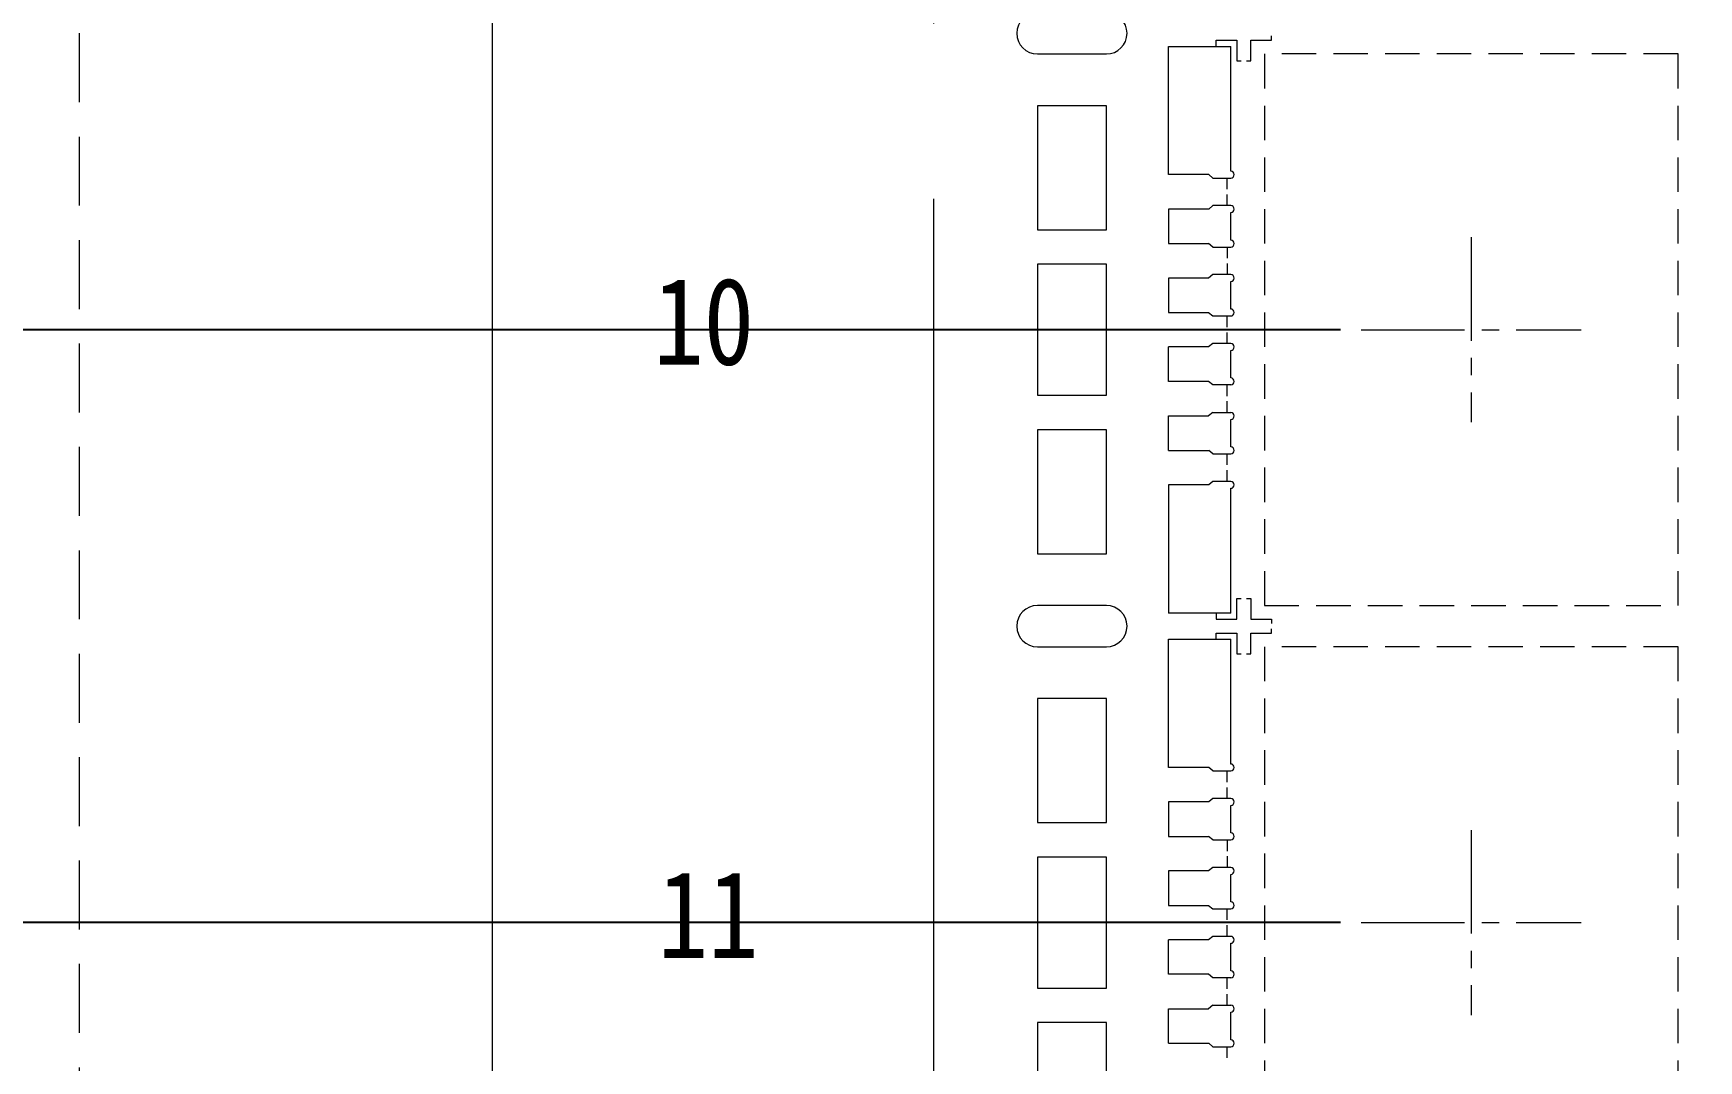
# Model space of a CAD drawing. Extents: x 1532 to 1650, y 120 to 288.
# Drawn here: x 1553.83 to 1565.91, y 220.09 to 227.55 of the extents above; entities that cross this region are included whole.
import ezdxf

# ---------------------------------------------------------------- set-up
doc = ezdxf.new("R2010")
doc.units = 0
doc.header["$MEASUREMENT"] = 0
for name, pattern in [('CENTER', [2, 1.25, -0.25, 0.25, -0.25]), ('CENTER2', [1.125, 0.75, -0.125, 0.125, -0.125]), ('DASHED', [0.75, 0.5, -0.25]), ('HIDDEN', [0.375, 0.25, -0.125]), ('PHANTOM2', [31.75, 15.875, -3.175, 3.175, -3.175, 3.175, -3.175])]:
    doc.linetypes.add(name, pattern=pattern)
for name, color, linetype in [('1D', 4, 'Continuous'), ('LFBOTTOM', 4, 'Continuous'), ('LFTOP', 7, 'Continuous'), ('中心线', 1, 'CENTER2'), ('标注', 4, 'Continuous')]:
    doc.layers.add(name, color=color, linetype=linetype)
doc.layers.add('PKG', color=2, linetype='CENTER', lineweight=35)
doc.styles.add('SIMPLEX', font='SIMPLEX')
doc.styles.add('宋体', font='')
doc.styles.get('宋体').set_extended_font_data('SimSun')
doc.dimstyles.new('2-0', dxfattribs={"dimtxt": 0.08, "dimasz": 0.12, "dimexe": 0.05, "dimexo": 0.025, "dimgap": 0.025, "dimtad": 0, "dimdec": 3, "dimzin": 1, "dimdsep": 46, "dimtxsty": 'SIMPLEX', "dimcen": 0.05, "dimadec": 0, "dimazin": 0, "dimtfac": 1, "dimtdec": 3, "dimtmove": 0, "dimatfit": 3, "dimfxl": 1, "dimarcsym": 0})

# ---------------------------------------------------------------- blocks, each defined once
blk = doc.blocks.new('*D17')
at = {"layer": 'Defpoints', "color": 0, "transparency": 16777216}
for p in [(1074.872, -518.035), (1032.654, -530.935), (1049.323, -530.935)]:
    blk.add_point(p, dxfattribs=at)
at = {"layer": '标注', "color": 0, "lineweight": -2, "transparency": 16777216}
for p, q in [((1033.654, -530.935), (1032.654, -530.935)), ((1034.654, -530.935), (1033.654, -530.935)), ((1049.173, -530.935), (1034.654, -530.935))]:
    blk.add_line(p, q, dxfattribs=at)
at = {"layer": '标注', "color": 0, "lineweight": 0, "transparency": 16777216, "insert": (1028.933, -530.935), "char_height": 1.5, "attachment_point": 5, "style": 'SIMPLEX'}
blk.add_mtext('12.900', dxfattribs=at)
blk = doc.blocks.new('*D18')
at = {"layer": 'Defpoints', "color": 0, "transparency": 16777216}
for p in [(1074.872, -518.035), (1032.654, -535.235), (1049.323, -535.235)]:
    blk.add_point(p, dxfattribs=at)
at = {"layer": '标注', "color": 0, "lineweight": -2, "transparency": 16777216}
for p, q in [((1033.654, -535.235), (1032.654, -535.235)), ((1034.654, -535.235), (1033.654, -535.235)), ((1049.173, -535.235), (1034.654, -535.235))]:
    blk.add_line(p, q, dxfattribs=at)
at = {"layer": '标注', "color": 0, "lineweight": 0, "transparency": 16777216, "insert": (1028.933, -535.235), "char_height": 1.5, "attachment_point": 5, "style": 'SIMPLEX'}
blk.add_mtext('17.200', dxfattribs=at)
blk = doc.blocks.new('*D19')
at = {"layer": 'Defpoints', "color": 0, "transparency": 16777216}
for p in [(1074.872, -518.035), (1032.654, -539.535), (1049.602, -539.535)]:
    blk.add_point(p, dxfattribs=at)
at = {"layer": '标注', "color": 0, "lineweight": -2, "transparency": 16777216}
for p, q in [((1033.654, -539.535), (1032.654, -539.535)), ((1034.654, -539.535), (1033.654, -539.535)), ((1049.452, -539.535), (1034.654, -539.535))]:
    blk.add_line(p, q, dxfattribs=at)
at = {"layer": '标注', "color": 0, "lineweight": 0, "transparency": 16777216, "insert": (1028.933, -539.535), "char_height": 1.5, "attachment_point": 5, "style": 'SIMPLEX'}
blk.add_mtext('21.500', dxfattribs=at)
blk = doc.blocks.new('*D20')
at = {"layer": 'Defpoints', "color": 0, "transparency": 16777216}
for p in [(1074.872, -518.035), (1032.654, -543.835), (1049.602, -543.835)]:
    blk.add_point(p, dxfattribs=at)
at = {"layer": '标注', "color": 0, "lineweight": -2, "transparency": 16777216}
for p, q in [((1033.654, -543.835), (1032.654, -543.835)), ((1034.654, -543.835), (1033.654, -543.835)), ((1048.602, -543.835), (1034.654, -543.835))]:
    blk.add_line(p, q, dxfattribs=at)
at = {"layer": '标注', "color": 0, "lineweight": 0, "transparency": 16777216, "insert": (1028.44, -543.835), "char_height": 1.5, "attachment_point": 5, "style": 'SIMPLEX'}
blk.add_mtext('25.800', dxfattribs=at)

msp = doc.modelspace()

# ---------------------------------------------------------------- linework, layer by layer
at = {"lineweight": 0}
for p, q in [((1557.158, 212.3959), (1557.158, 234.5959)), ((1561.1103, 227.3959), (1561.6103, 227.3959)), ((1561.6103, 223.3959), (1561.1103, 223.3959)), ((1561.1103, 223.0959), (1561.6103, 223.0959))]:
    msp.add_line(p, q, dxfattribs=at)
at = {"lineweight": 0, "ltscale": 10}
for points in [[(1561.6103, 227.0208), (1561.1103, 227.0208), (1561.1103, 226.1208), (1561.6103, 226.1208)], [(1561.6103, 225.8708), (1561.1103, 225.8708), (1561.1103, 224.9208), (1561.6103, 224.9208)], [(1561.6103, 224.6708), (1561.1103, 224.6708), (1561.1103, 223.7708), (1561.6103, 223.7708)], [(1561.6103, 222.7208), (1561.1103, 222.7208), (1561.1103, 221.8208), (1561.6103, 221.8208)], [(1561.6103, 221.5708), (1561.1103, 221.5708), (1561.1103, 220.6208), (1561.6103, 220.6208)], [(1561.6103, 220.3708), (1561.1103, 220.3708), (1561.1103, 219.4708), (1561.6103, 219.4708)]]:
    msp.add_lwpolyline(points, close=True, dxfattribs=at)
at = {"lineweight": 0}
for centre, start, end in [((1561.1103, 227.5459), 90, 270), ((1561.6103, 227.5459), 270, 90), ((1561.1103, 223.2459), 90, 270), ((1561.6103, 223.2459), 270, 90)]:
    msp.add_arc(centre, 0.15, start, end, dxfattribs=at)
at = {"layer": '1D', "color": 4, "linetype": 'PHANTOM2', "lineweight": 0, "ltscale": 0.4}
msp.add_line((1560.358, 207.2959), (1560.358, 269.2959), dxfattribs=at)
at = {"layer": '1D', "linetype": 'DASHED', "lineweight": 0}
msp.add_lwpolyline([(1623.9367, 270.2959), (1554.158, 270.2959), (1554.158, 206.2959), (1623.9367, 206.2959)], dxfattribs=at)
at = {"layer": 'LFBOTTOM', "lineweight": 0}
for p, q in [((1562.808, 227.4959), (1562.808, 227.5269)), ((1562.408, 227.4509), (1562.408, 227.4959)), ((1562.408, 227.4959), (1562.558, 227.4959)), ((1562.558, 227.4959), (1562.558, 227.3459)), ((1562.658, 227.3459), (1562.658, 227.4959)), ((1562.658, 227.4959), (1562.808, 227.4959)), ((1562.558, 227.3459), (1562.589, 227.3459)), ((1562.627, 227.3459), (1562.658, 227.3459)), ((1562.558, 223.2959), (1562.558, 223.4459)), ((1562.558, 223.4459), (1562.589, 223.4459)), ((1562.627, 223.4459), (1562.658, 223.4459)), ((1562.658, 223.4459), (1562.658, 223.2959)), ((1562.408, 223.3409), (1562.408, 223.2959)), ((1562.408, 223.2959), (1562.558, 223.2959)), ((1562.658, 223.2959), (1562.808, 223.2959)), ((1562.808, 223.2959), (1562.808, 223.2649)), ((1562.408, 223.1509), (1562.408, 223.1959)), ((1562.408, 223.1959), (1562.558, 223.1959)), ((1562.558, 223.1959), (1562.558, 223.0459)), ((1562.658, 223.0459), (1562.658, 223.1959)), ((1562.658, 223.1959), (1562.808, 223.1959)), ((1562.808, 223.1959), (1562.808, 223.2269)), ((1562.558, 223.0459), (1562.589, 223.0459)), ((1562.627, 223.0459), (1562.658, 223.0459))]:
    msp.add_line(p, q, dxfattribs=at)
at = {"layer": 'LFBOTTOM', "linetype": 'HIDDEN', "lineweight": 0, "ltscale": 0.2}
for p, q in [((1562.488, 225.9959), (1562.488, 225.9149)), ((1562.488, 225.8769), (1562.488, 225.7959)), ((1562.488, 224.9149), (1562.488, 224.9959)), ((1562.488, 224.7959), (1562.488, 224.8769)), ((1562.488, 221.6959), (1562.488, 221.6149)), ((1562.488, 221.5769), (1562.488, 221.4959)), ((1562.488, 220.6149), (1562.488, 220.6959)), ((1562.488, 220.4959), (1562.488, 220.5769))]:
    msp.add_line(p, q, dxfattribs=at)
for points in [[(1562.488, 226.4149), (1562.488, 226.4959)], [(1562.488, 226.2959), (1562.488, 226.3769)], [(1562.488, 225.4149), (1562.488, 225.4959)], [(1562.488, 225.2959), (1562.488, 225.3769)], [(1562.488, 224.4149), (1562.488, 224.4959)], [(1562.488, 224.2959), (1562.488, 224.3769)], [(1562.488, 222.1149), (1562.488, 222.1959)], [(1562.488, 221.9959), (1562.488, 222.0769)], [(1562.488, 221.1149), (1562.488, 221.1959)], [(1562.488, 220.9959), (1562.488, 221.0769)], [(1562.488, 220.1149), (1562.488, 220.1959)]]:
    msp.add_lwpolyline(points, dxfattribs=at)
at = {"layer": 'LFTOP', "color": 0, "linetype": 'ByBlock', "lineweight": 0}
for p, q in [((1562.0603, 227.4509), (1562.513, 227.4509)), ((1562.0603, 226.5209), (1562.0603, 227.4509)), ((1562.3541, 226.5209), (1562.0603, 226.5209)), ((1562.383, 226.4959), (1562.3541, 226.5209)), ((1562.3541, 226.2709), (1562.0603, 226.2709)), ((1562.0603, 226.2709), (1562.0603, 226.0209)), ((1562.383, 226.2959), (1562.3541, 226.2709)), ((1562.513, 226.2959), (1562.383, 226.2959)), ((1562.0603, 226.0209), (1562.3517, 226.0209)), ((1562.383, 225.9959), (1562.3517, 226.0209)), ((1562.383, 225.9959), (1562.513, 225.9959)), ((1562.3517, 225.7709), (1562.0603, 225.7709)), ((1562.0603, 225.7709), (1562.0603, 225.5209)), ((1562.383, 225.7959), (1562.3517, 225.7709)), ((1562.0603, 225.0209), (1562.0603, 225.2709)), ((1562.513, 225.0459), (1562.513, 225.2459)), ((1562.3517, 225.0209), (1562.0603, 225.0209)), ((1562.383, 224.9959), (1562.3517, 225.0209)), ((1562.0603, 224.5209), (1562.0603, 224.7709)), ((1562.0603, 224.7709), (1562.3517, 224.7709)), ((1562.383, 224.7959), (1562.3517, 224.7709)), ((1562.383, 224.7959), (1562.513, 224.7959)), ((1562.513, 224.5459), (1562.513, 224.7459)), ((1562.0603, 224.5209), (1562.3541, 224.5209)), ((1562.383, 224.4959), (1562.3541, 224.5209)), ((1562.383, 224.4959), (1562.513, 224.4959)), ((1562.0603, 224.2709), (1562.0603, 223.3408)), ((1562.3541, 224.2709), (1562.0603, 224.2709)), ((1562.383, 224.2959), (1562.3541, 224.2709)), ((1562.513, 223.3409), (1562.0603, 223.3408)), ((1562.0603, 223.1509), (1562.513, 223.1509)), ((1562.0603, 222.2209), (1562.0603, 223.1509)), ((1562.3541, 222.2209), (1562.0603, 222.2209)), ((1562.383, 222.1959), (1562.3541, 222.2209)), ((1562.3541, 221.9709), (1562.0603, 221.9709)), ((1562.0603, 221.9709), (1562.0603, 221.7209)), ((1562.383, 221.9959), (1562.3541, 221.9709)), ((1562.513, 221.9959), (1562.383, 221.9959)), ((1562.0603, 221.7209), (1562.3517, 221.7209)), ((1562.383, 221.6959), (1562.3517, 221.7209)), ((1562.383, 221.6959), (1562.513, 221.6959)), ((1562.383, 221.4959), (1562.3517, 221.4709)), ((1562.3517, 221.4709), (1562.0603, 221.4709)), ((1562.0603, 221.4709), (1562.0603, 221.2209)), ((1562.0603, 220.7209), (1562.0603, 220.9709)), ((1562.513, 220.7459), (1562.513, 220.9459)), ((1562.3517, 220.7209), (1562.0603, 220.7209)), ((1562.383, 220.6959), (1562.3517, 220.7209)), ((1562.0603, 220.2209), (1562.0603, 220.4709)), ((1562.0603, 220.4709), (1562.3517, 220.4709)), ((1562.383, 220.4959), (1562.3517, 220.4709)), ((1562.383, 220.4959), (1562.513, 220.4959)), ((1562.513, 220.2459), (1562.513, 220.4459)), ((1562.0603, 220.2209), (1562.3541, 220.2209)), ((1562.383, 220.1959), (1562.3541, 220.2209)), ((1562.383, 220.1959), (1562.513, 220.1959))]:
    msp.add_line(p, q, dxfattribs=at)
at = {"layer": 'LFTOP', "color": 0, "linetype": 'Continuous', "lineweight": 0}
for p, q in [((1562.513, 225.7959), (1562.383, 225.7959)), ((1562.383, 225.4959), (1562.513, 225.4959)), ((1562.513, 225.2959), (1562.383, 225.2959)), ((1562.513, 224.9959), (1562.383, 224.9959)), ((1562.513, 224.2959), (1562.383, 224.2959)), ((1562.513, 221.4959), (1562.383, 221.4959)), ((1562.383, 221.1959), (1562.513, 221.1959)), ((1562.513, 220.9959), (1562.383, 220.9959)), ((1562.513, 220.6959), (1562.383, 220.6959))]:
    msp.add_line(p, q, dxfattribs=at)
at = {"layer": 'LFTOP', "color": 0, "linetype": 'ByBlock', "lineweight": 0}
for points in [[(1562.383, 226.4959), (1562.513, 226.4959, 1), (1562.513, 226.5459), (1562.513, 227.4509)], [(1562.513, 226.0459), (1562.513, 226.2459, 1), (1562.513, 226.2959)], [(1562.513, 225.4959, 1), (1562.513, 225.5459), (1562.513, 225.7459)], [(1562.513, 223.3409), (1562.513, 224.2459, 1), (1562.513, 224.2959)], [(1562.383, 222.1959), (1562.513, 222.1959, 1), (1562.513, 222.2459), (1562.513, 223.1509)], [(1562.513, 221.7459), (1562.513, 221.9459, 1), (1562.513, 221.9959)], [(1562.513, 221.1959, 1), (1562.513, 221.2459), (1562.513, 221.4459)]]:
    msp.add_lwpolyline(points, format="xyb", dxfattribs=at)
for points in [[(1562.0603, 225.5209), (1562.3517, 225.5209), (1562.383, 225.4959)], [(1562.383, 225.2959), (1562.3517, 225.2709), (1562.0603, 225.2709)], [(1562.0603, 221.2209), (1562.3517, 221.2209), (1562.383, 221.1959)], [(1562.383, 220.9959), (1562.3517, 220.9709), (1562.0603, 220.9709)]]:
    msp.add_lwpolyline(points, dxfattribs=at)
for centre in [(1562.513, 226.0209), (1562.513, 225.7709), (1562.513, 225.2709), (1562.513, 225.0209), (1562.513, 224.7709), (1562.513, 224.5209), (1562.513, 221.7209), (1562.513, 221.4709), (1562.513, 220.9709), (1562.513, 220.7209), (1562.513, 220.4709), (1562.513, 220.2209)]:
    msp.add_arc(centre, 0.025, 270, 90, dxfattribs=at)
at = {"layer": 'PKG', "linetype": 'HIDDEN', "lineweight": 0}
for points in [[(1562.758, 223.3959), (1565.758, 223.3959), (1565.758, 227.3959), (1562.758, 227.3959)], [(1562.758, 219.0959), (1565.758, 219.0959), (1565.758, 223.0959), (1562.758, 223.0959)]]:
    msp.add_lwpolyline(points, close=True, dxfattribs=at)
at = {"layer": '中心线', "linetype": 'CENTER2', "lineweight": 0}
for p, q in [((1564.258, 226.0665), (1564.258, 224.7252)), ((1563.4596, 225.3959), (1565.0564, 225.3959)), ((1564.258, 221.7665), (1564.258, 220.4252)), ((1563.4596, 221.0959), (1565.0564, 221.0959))]:
    msp.add_line(p, q, dxfattribs=at)

# ---------------------------------------------------------------- texts
at = {"layer": '1D', "lineweight": 0, "style": '宋体', "width": 0.85}
for s, p in [('10', (1558.3236, 225.1421, 0.1641)), ('11', (1558.3564, 220.8396, 0.1641))]:
    msp.add_text(s, height=0.63189, dxfattribs=at).set_placement(p)

# ---------------------------------------------------------------- dimensions: what is measured, and where the dimension line sits
at = {"layer": '标注', "lineweight": 0}
for feature_location, offset, override, picture, middle in [((1563.7387, 212.4959), (-16.9481, 0.0002), {"dimtxt": 1.5, "dimasz": 0.5, "dimexo": 1, "dimgap": 0.5}, '*D20', (1542.5762, 212.4961)), ((1563.7387, 216.7959), (-16.9481, 0.0002), {"dimtxt": 1.5, "dimasz": 0.5, "dimexo": 0.15, "dimgap": 0.15}, '*D19', (1543.0691, 216.7961)), ((1563.4596, 225.3959), (-16.6691, 0.0002), {"dimtxt": 1.5, "dimasz": 0.5, "dimexo": 0.15, "dimgap": 0.15}, '*D17', (1543.0691, 225.3961)), ((1563.4596, 221.0959), (-16.6691, 0.0002), {"dimtxt": 1.5, "dimasz": 0.5, "dimexo": 0.15, "dimgap": 0.15}, '*D18', (1543.0691, 221.0961))]:
    dim = msp.add_ordinate_dim(feature_location=feature_location, offset=offset, dtype=0, origin=(1589.008, 238.2959), dimstyle='2-0', override=override, dxfattribs=at)
    dim.commit()
    dim.dimension.update_dxf_attribs({"geometry": picture, "text_midpoint": middle, "insert": (514.1363, 756.3311)})

doc.saveas('drawing.dxf')
